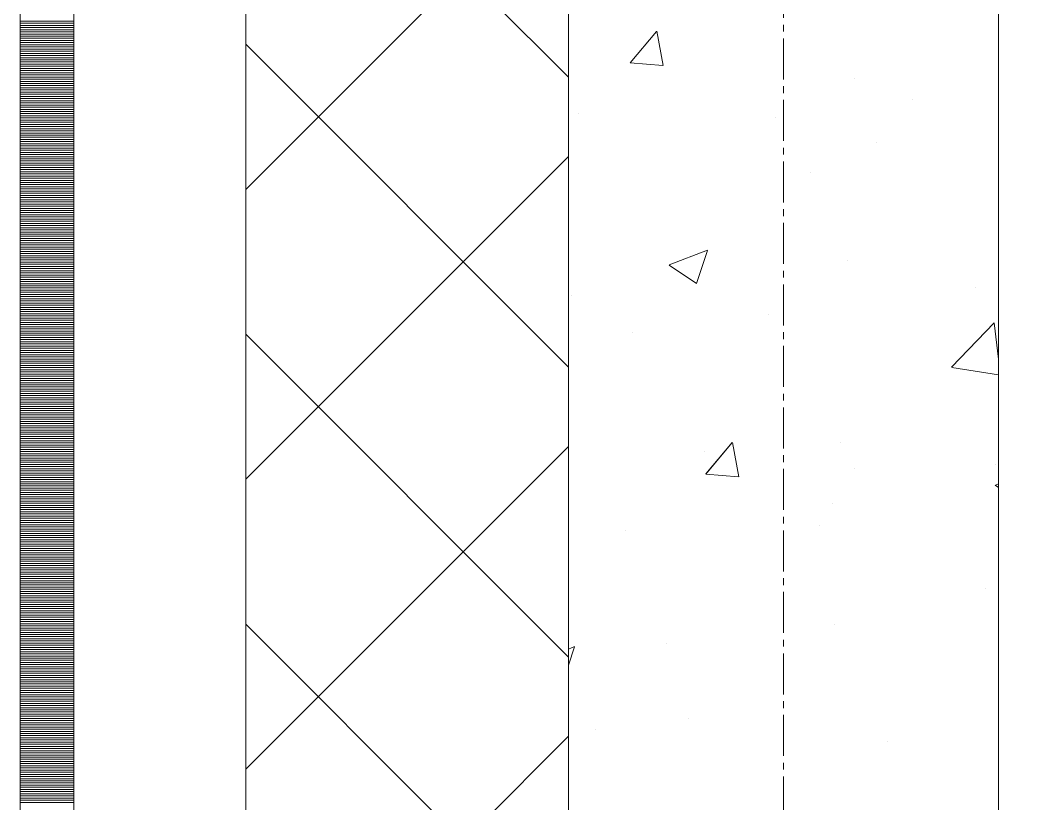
# Model space of a CAD drawing. Header units: millimetres. Extents: x 470010 to 1231400, y -134005 to 421770.
# Drawn here: x 672518.6 to 672983.6, y -52611.2 to -52247 of the extents above; entities that cross this region are included whole.
import ezdxf
from ezdxf.enums import TextEntityAlignment as Align

# ---------------------------------------------------------------- set-up
doc = ezdxf.new("R2010")
doc.units = ezdxf.units.MM
doc.linetypes.add('CENTER2', pattern=[28.575, 19.05, -3.175, 3.175, -3.175])
doc.linetypes.add('DASHED', pattern=[19.05, 12.7, -6.35])
doc.layers.get('Defpoints').update_dxf_attribs({"color": 140})
doc.layers.add('АР_Делит', color=120, linetype='Continuous', lineweight=0, plot=False)
for name, color, linetype, lineweight in [('АР_Стены ПЕНОблок', 52, 'Continuous', 20), ('АР_Тонкая', 254, 'Continuous', 5), ('АР_Утеплитель', 31, 'Continuous', 0), ('АР_Штриховка', 8, 'Continuous', 0)]:
    doc.layers.add(name, color=color, linetype=linetype, lineweight=lineweight)
doc.layers.add('РД_Оси_100', color=7, linetype='Continuous', lineweight=0, true_color=0x525252)
doc.styles.add('style1', font='ARIALN.TTF')

# ---------------------------------------------------------------- blocks, each defined once
blk = doc.blocks.new('СОШ_2200_АР_ОСИ_М100_28.05.24')
at = {"layer": 'АР_Делит', "color": 251, "linetype": 'DASHED', "true_color": 0x636466}
blk.add_lwpolyline([(114955, 135155), (114955, -355), (93595.036, -355), (93595.036, 13855), (94145, 13855), (94145, 68320), (66055, 68320), (66055, 13857.73), (83455, 13857.73), (83455, -355), (45245, -355), (45245, 13145), (44695, 13145), (44695, 26755), (45245, 26755), (45245, 68320), (20455, 68320), (20455, 26755), (27955, 26755), (27955, 13145), (-355, 13145), (-355, 100855)], dxfattribs=at)
at = {"layer": 'РД_Оси_100', "color": 251, "linetype": 'CENTER2', "true_color": 0x636466}
blk.add_line((0, -6155), (0, 139938.679), dxfattribs=at)
blk = doc.blocks.new('A$C9108343f')
at = {"layer": 'АР_Стены ПЕНОблок', "color": 18, "linetype": 'Continuous', "lineweight": 20, "true_color": 0x000000}
for p, q in [((7054.96, 97555), (7054.96, 21355)), ((7254.96, 21355), (7254.96, 97555))]:
    blk.add_line(p, q, dxfattribs=at)
at = {"layer": 'АР_Тонкая', "color": 18, "linetype": 'Continuous', "lineweight": 5, "true_color": 0x000000}
for p, q in [((6799.96, 97555), (6799.96, 21355)), ((6824.96, 97555), (6824.96, 21355)), ((6824.96, 21355), (6824.96, 97555)), ((6904.96, 21355), (6904.96, 97555))]:
    blk.add_line(p, q, dxfattribs=at)
at = {"layer": 'АР_Утеплитель', "color": 18, "linetype": 'Continuous', "lineweight": 0, "true_color": 0x000000}
for p, q in [((6904.96, 97555), (6904.96, 21355)), ((7054.96, 21355), (7054.96, 97555))]:
    blk.add_line(p, q, dxfattribs=at)
at = {"layer": 'АР_Штриховка', "color": 18, "linetype": 'Continuous', "lineweight": 0, "true_color": 0x000000}
for p, q in [((7054.96, 48092.69), (6904.96, 48242.69)), ((6904.96, 48040.55), (7054.96, 48190.55)), ((6799.96, 48118.75), (6824.96, 48118.75)), ((6799.96, 48117.75), (6824.96, 48117.75)), ((6799.96, 48116.75), (6824.96, 48116.75)), ((6799.96, 48115.75), (6824.96, 48115.75)), ((6799.96, 48114.75), (6824.96, 48114.75)), ((6799.96, 48113.75), (6824.96, 48113.75)), ((7083.65, 48099.37), (7095.89, 48113.97)), ((7099.02, 48098.07), (7096.08, 48114)), ((6799.96, 48112.75), (6824.96, 48112.75)), ((6799.96, 48111.75), (6824.96, 48111.75)), ((6799.96, 48110.75), (6824.96, 48110.75)), ((6799.96, 48109.75), (6824.96, 48109.75)), ((6799.96, 48108.75), (6824.96, 48108.75)), ((6799.96, 48107.75), (6824.96, 48107.75)), ((6799.96, 48106.75), (6824.96, 48106.75)), ((6799.96, 48105.75), (6824.96, 48105.75)), ((6799.96, 48104.75), (6824.96, 48104.75)), ((7054.96, 47957.99), (6904.96, 48107.99)), ((6799.96, 48103.75), (6824.96, 48103.75)), ((6799.96, 48102.75), (6824.96, 48102.75)), ((6799.96, 48101.75), (6824.96, 48101.75)), ((6799.96, 48100.75), (6824.96, 48100.75)), ((6799.96, 48099.75), (6824.96, 48099.75)), ((6799.96, 48098.75), (6824.96, 48098.75)), ((6799.96, 48097.75), (6824.96, 48097.75)), ((6799.96, 48096.75), (6824.96, 48096.75)), ((6799.96, 48095.75), (6824.96, 48095.75)), ((6799.96, 48094.75), (6824.96, 48094.75)), ((7083.65, 48099.37), (7098.83, 48098.04)), ((6799.96, 48093.75), (6824.96, 48093.75)), ((6799.96, 48092.75), (6824.96, 48092.75)), ((6799.96, 48091.75), (6824.96, 48091.75)), ((6799.96, 48090.75), (6824.96, 48090.75)), ((7187.82, 48092.22), (7187.82, 48092.22)), ((6799.96, 48089.75), (6824.96, 48089.75)), ((6799.96, 48088.75), (6824.96, 48088.75)), ((6799.96, 48087.75), (6824.96, 48087.75)), ((6799.96, 48086.75), (6824.96, 48086.75)), ((6799.96, 48085.75), (6824.96, 48085.75)), ((6799.96, 48084.75), (6824.96, 48084.75)), ((6799.96, 48083.75), (6824.96, 48083.75)), ((6799.96, 48082.75), (6824.96, 48082.75)), ((6799.96, 48081.75), (6824.96, 48081.75)), ((7215.01, 48082.48), (7215.01, 48082.48)), ((6799.96, 48080.75), (6824.96, 48080.75)), ((6799.96, 48079.75), (6824.96, 48079.75)), ((6799.96, 48078.75), (6824.96, 48078.75)), ((6799.96, 48077.75), (6824.96, 48077.75)), ((6799.96, 48076.75), (6824.96, 48076.75)), ((6799.96, 48075.75), (6824.96, 48075.75)), ((6799.96, 48074.75), (6824.96, 48074.75)), ((6799.96, 48073.75), (6824.96, 48073.75)), ((6799.96, 48072.75), (6824.96, 48072.75)), ((6799.96, 48071.75), (6824.96, 48071.75)), ((7059.52, 48075.95), (7059.52, 48075.95)), ((7151.42, 48074.11), (7151.42, 48074.11)), ((6799.96, 48070.75), (6824.96, 48070.75)), ((6799.96, 48069.75), (6824.96, 48069.75)), ((6799.96, 48068.75), (6824.96, 48068.75)), ((6799.96, 48067.75), (6824.96, 48067.75)), ((6799.96, 48066.75), (6824.96, 48066.75)), ((6799.96, 48065.75), (6824.96, 48065.75)), ((6799.96, 48064.75), (6824.96, 48064.75)), ((6799.96, 48063.75), (6824.96, 48063.75)), ((6799.96, 48062.75), (6824.96, 48062.75)), ((7198.39, 48062.22), (7198.39, 48062.22)), ((6799.96, 48061.75), (6824.96, 48061.75)), ((6799.96, 48060.75), (6824.96, 48060.75)), ((6799.96, 48059.75), (6824.96, 48059.75)), ((6799.96, 48058.75), (6824.96, 48058.75)), ((6799.96, 48057.75), (6824.96, 48057.75)), ((6799.96, 48056.75), (6824.96, 48056.75)), ((6799.96, 48055.75), (6824.96, 48055.75)), ((6799.96, 48054.75), (6824.96, 48054.75)), ((6799.96, 48053.75), (6824.96, 48053.75)), ((6904.96, 47905.85), (7054.96, 48055.85)), ((6799.96, 48052.75), (6824.96, 48052.75)), ((6799.96, 48051.75), (6824.96, 48051.75)), ((6799.96, 48050.75), (6824.96, 48050.75)), ((6799.96, 48049.75), (6824.96, 48049.75)), ((6799.96, 48048.75), (6824.96, 48048.75)), ((7167.55, 48048.45), (7167.55, 48048.45)), ((6799.96, 48047.75), (6824.96, 48047.75)), ((6799.96, 48046.75), (6824.96, 48046.75)), ((6799.96, 48045.75), (6824.96, 48045.75)), ((6799.96, 48044.75), (6824.96, 48044.75)), ((6799.96, 48043.75), (6824.96, 48043.75)), ((6799.96, 48042.75), (6824.96, 48042.75)), ((6799.96, 48041.75), (6824.96, 48041.75)), ((6799.96, 48040.75), (6824.96, 48040.75)), ((6799.96, 48039.75), (6824.96, 48039.75)), ((6799.96, 48038.75), (6824.96, 48038.75)), ((6799.96, 48037.75), (6824.96, 48037.75)), ((6799.96, 48036.75), (6824.96, 48036.75)), ((6799.96, 48035.75), (6824.96, 48035.75)), ((6799.96, 48034.75), (6824.96, 48034.75)), ((6799.96, 48033.75), (6824.96, 48033.75)), ((6799.96, 48032.75), (6824.96, 48032.75)), ((6799.96, 48031.75), (6824.96, 48031.75)), ((6799.96, 48030.75), (6824.96, 48030.75)), ((6799.96, 48029.75), (6824.96, 48029.75)), ((6799.96, 48028.75), (6824.96, 48028.75)), ((6799.96, 48027.75), (6824.96, 48027.75)), ((6799.96, 48026.75), (6824.96, 48026.75)), ((6799.96, 48025.75), (6824.96, 48025.75)), ((6799.96, 48024.75), (6824.96, 48024.75)), ((6799.96, 48023.75), (6824.96, 48023.75)), ((6799.96, 48022.75), (6824.96, 48022.75)), ((6799.96, 48021.75), (6824.96, 48021.75)), ((6799.96, 48020.75), (6824.96, 48020.75)), ((6799.96, 48019.75), (6824.96, 48019.75)), ((6799.96, 48018.75), (6824.96, 48018.75)), ((6799.96, 48017.75), (6824.96, 48017.75)), ((6799.96, 48016.75), (6824.96, 48016.75)), ((6799.96, 48015.75), (6824.96, 48015.75)), ((6799.96, 48014.75), (6824.96, 48014.75)), ((6799.96, 48013.75), (6824.96, 48013.75)), ((6799.96, 48012.75), (6824.96, 48012.75)), ((6799.96, 48011.75), (6824.96, 48011.75)), ((7101.88, 48005.46), (7119.67, 48012.28)), ((7114.47, 47996.8), (7119.62, 48012.14)), ((6799.96, 48010.75), (6824.96, 48010.75)), ((6799.96, 48009.75), (6824.96, 48009.75)), ((6799.96, 48008.75), (6824.96, 48008.75)), ((6799.96, 48007.75), (6824.96, 48007.75)), ((6799.96, 48006.75), (6824.96, 48006.75)), ((7184.73, 48007.66), (7184.73, 48007.66)), ((6799.96, 48005.75), (6824.96, 48005.75)), ((6799.96, 48004.75), (6824.96, 48004.75)), ((6799.96, 48003.75), (6824.96, 48003.75)), ((6799.96, 48002.75), (6824.96, 48002.75)), ((6799.96, 48001.75), (6824.96, 48001.75)), ((7101.82, 48005.32), (7114.46, 47996.8)), ((6799.96, 48000.75), (6824.96, 48000.75)), ((6799.96, 47999.75), (6824.96, 47999.75)), ((6799.96, 47998.75), (6824.96, 47998.75)), ((6799.96, 47997.75), (6824.96, 47997.75)), ((6799.96, 47996.75), (6824.96, 47996.75)), ((6799.96, 47995.75), (6824.96, 47995.75)), ((6799.96, 47994.75), (6824.96, 47994.75)), ((6799.96, 47993.75), (6824.96, 47993.75)), ((6799.96, 47992.75), (6824.96, 47992.75)), ((7244.39, 47994.96), (7244.39, 47994.96)), ((6799.96, 47991.75), (6824.96, 47991.75)), ((6799.96, 47990.75), (6824.96, 47990.75)), ((6799.96, 47989.75), (6824.96, 47989.75)), ((6799.96, 47988.75), (6824.96, 47988.75)), ((7056.44, 47991.4), (7056.44, 47991.4)), ((6799.96, 47987.75), (6824.96, 47987.75)), ((6799.96, 47986.75), (6824.96, 47986.75)), ((6799.96, 47985.75), (6824.96, 47985.75)), ((6799.96, 47984.75), (6824.96, 47984.75)), ((6799.96, 47983.75), (6824.96, 47983.75)), ((6799.96, 47982.75), (6824.96, 47982.75)), ((6799.96, 47981.75), (6824.96, 47981.75)), ((6799.96, 47980.75), (6824.96, 47980.75)), ((6799.96, 47979.75), (6824.96, 47979.75)), ((6799.96, 47978.75), (6824.96, 47978.75)), ((7148.19, 47982.3), (7148.19, 47982.3)), ((7233.16, 47957.92), (7252.94, 47978.53)), ((7254.96, 47961.71), (7253, 47978.54)), ((6799.96, 47977.75), (6824.96, 47977.75)), ((6799.96, 47976.75), (6824.96, 47976.75)), ((6799.96, 47975.75), (6824.96, 47975.75)), ((6799.96, 47974.75), (6824.96, 47974.75)), ((7084.6, 47973.93), (7084.6, 47973.93)), ((6799.96, 47973.75), (6824.96, 47973.75)), ((6799.96, 47972.75), (6824.96, 47972.75)), ((6799.96, 47971.75), (6824.96, 47971.75)), ((6799.96, 47970.75), (6824.96, 47970.75)), ((6799.96, 47969.75), (6824.96, 47969.75)), ((7054.96, 47823.28), (6904.96, 47973.28)), ((6799.96, 47968.75), (6824.96, 47968.75)), ((6799.96, 47967.75), (6824.96, 47967.75)), ((6799.96, 47966.75), (6824.96, 47966.75)), ((6799.96, 47965.75), (6824.96, 47965.75)), ((6799.96, 47964.75), (6824.96, 47964.75)), ((6799.96, 47963.75), (6824.96, 47963.75)), ((6799.96, 47962.75), (6824.96, 47962.75)), ((6799.96, 47961.75), (6824.96, 47961.75)), ((6799.96, 47960.75), (6824.96, 47960.75)), ((6799.96, 47959.75), (6824.96, 47959.75)), ((6799.96, 47958.75), (6824.96, 47958.75)), ((6799.96, 47957.75), (6824.96, 47957.75)), ((6799.96, 47956.75), (6824.96, 47956.75)), ((6799.96, 47955.75), (6824.96, 47955.75)), ((7233.2, 47957.83), (7254.96, 47954.45)), ((6799.96, 47954.75), (6824.96, 47954.75)), ((6799.96, 47953.75), (6824.96, 47953.75)), ((6799.96, 47952.75), (6824.96, 47952.75)), ((6799.96, 47951.75), (6824.96, 47951.75)), ((6799.96, 47950.75), (6824.96, 47950.75)), ((6799.96, 47949.75), (6824.96, 47949.75)), ((6799.96, 47948.75), (6824.96, 47948.75)), ((6799.96, 47947.75), (6824.96, 47947.75)), ((6799.96, 47946.75), (6824.96, 47946.75)), ((6799.96, 47945.75), (6824.96, 47945.75)), ((6799.96, 47944.75), (6824.96, 47944.75)), ((6799.96, 47943.75), (6824.96, 47943.75)), ((6799.96, 47942.75), (6824.96, 47942.75)), ((6799.96, 47941.75), (6824.96, 47941.75)), ((6799.96, 47940.75), (6824.96, 47940.75)), ((6799.96, 47939.75), (6824.96, 47939.75)), ((6799.96, 47938.75), (6824.96, 47938.75)), ((6799.96, 47937.75), (6824.96, 47937.75)), ((6799.96, 47936.75), (6824.96, 47936.75)), ((6799.96, 47935.75), (6824.96, 47935.75)), ((6799.96, 47934.75), (6824.96, 47934.75)), ((6799.96, 47933.75), (6824.96, 47933.75)), ((6799.96, 47932.75), (6824.96, 47932.75)), ((6799.96, 47931.75), (6824.96, 47931.75)), ((6799.96, 47930.75), (6824.96, 47930.75)), ((6799.96, 47929.75), (6824.96, 47929.75)), ((6799.96, 47928.75), (6824.96, 47928.75)), ((6799.96, 47927.75), (6824.96, 47927.75)), ((6799.96, 47926.75), (6824.96, 47926.75)), ((6799.96, 47925.75), (6824.96, 47925.75)), ((6799.96, 47924.75), (6824.96, 47924.75)), ((6799.96, 47923.75), (6824.96, 47923.75)), ((6799.96, 47922.75), (6824.96, 47922.75)), ((7118.89, 47908.32), (7131.14, 47922.91)), ((7134.26, 47907.02), (7131.33, 47922.94)), ((7181.64, 47923.11), (7181.64, 47923.11)), ((6799.96, 47921.75), (6824.96, 47921.75)), ((6799.96, 47920.75), (6824.96, 47920.75)), ((6799.96, 47919.75), (6824.96, 47919.75)), ((6799.96, 47918.75), (6824.96, 47918.75)), ((6904.96, 47771.15), (7054.96, 47921.15)), ((7118.09, 47918.66), (7118.09, 47918.66)), ((6799.96, 47917.75), (6824.96, 47917.75)), ((6799.96, 47916.75), (6824.96, 47916.75)), ((6799.96, 47915.75), (6824.96, 47915.75)), ((6799.96, 47914.75), (6824.96, 47914.75)), ((6799.96, 47913.75), (6824.96, 47913.75)), ((6799.96, 47912.75), (6824.96, 47912.75)), ((6799.96, 47911.75), (6824.96, 47911.75)), ((6799.96, 47910.75), (6824.96, 47910.75)), ((6799.96, 47909.75), (6824.96, 47909.75)), ((6799.96, 47908.75), (6824.96, 47908.75)), ((7187.9, 47910.66), (7187.9, 47910.66)), ((7253.68, 47912.93), (7253.68, 47912.93)), ((6799.96, 47907.75), (6824.96, 47907.75)), ((6799.96, 47906.75), (6824.96, 47906.75)), ((6799.96, 47905.75), (6824.96, 47905.75)), ((6799.96, 47904.75), (6824.96, 47904.75)), ((7118.89, 47908.31), (7134.07, 47906.98)), ((6799.96, 47903.75), (6824.96, 47903.75)), ((6799.96, 47902.75), (6824.96, 47902.75)), ((6799.96, 47901.75), (6824.96, 47901.75)), ((6799.96, 47900.75), (6824.96, 47900.75)), ((6799.96, 47899.75), (6824.96, 47899.75)), ((7253.44, 47903.06), (7254.96, 47902.03)), ((7253.5, 47903.19), (7254.96, 47903.75)), ((6799.96, 47898.75), (6824.96, 47898.75)), ((6799.96, 47897.75), (6824.96, 47897.75)), ((6799.96, 47896.75), (6824.96, 47896.75)), ((6799.96, 47895.75), (6824.96, 47895.75)), ((7177.57, 47894.78), (7177.57, 47894.78)), ((6799.96, 47894.75), (6824.96, 47894.75)), ((6799.96, 47893.75), (6824.96, 47893.75)), ((6799.96, 47892.75), (6824.96, 47892.75)), ((6799.96, 47891.75), (6824.96, 47891.75)), ((6799.96, 47890.75), (6824.96, 47890.75)), ((6799.96, 47889.75), (6824.96, 47889.75)), ((6799.96, 47888.75), (6824.96, 47888.75)), ((6799.96, 47887.75), (6824.96, 47887.75)), ((6799.96, 47886.75), (6824.96, 47886.75)), ((6799.96, 47885.75), (6824.96, 47885.75)), ((6799.96, 47884.75), (6824.96, 47884.75)), ((6799.96, 47883.75), (6824.96, 47883.75)), ((6799.96, 47882.75), (6824.96, 47882.75)), ((6799.96, 47881.75), (6824.96, 47881.75)), ((7081.37, 47882.12), (7081.37, 47882.12)), ((7171.64, 47884.54), (7171.64, 47884.54)), ((6799.96, 47880.75), (6824.96, 47880.75)), ((6799.96, 47879.75), (6824.96, 47879.75)), ((6799.96, 47878.75), (6824.96, 47878.75)), ((6799.96, 47877.75), (6824.96, 47877.75)), ((6799.96, 47876.75), (6824.96, 47876.75)), ((6799.96, 47875.75), (6824.96, 47875.75)), ((6799.96, 47874.75), (6824.96, 47874.75)), ((6799.96, 47873.75), (6824.96, 47873.75)), ((6799.96, 47872.75), (6824.96, 47872.75)), ((6799.96, 47871.75), (6824.96, 47871.75)), ((6799.96, 47870.75), (6824.96, 47870.75)), ((6799.96, 47869.75), (6824.96, 47869.75)), ((6799.96, 47868.75), (6824.96, 47868.75)), ((6799.96, 47867.75), (6824.96, 47867.75)), ((6799.96, 47866.75), (6824.96, 47866.75)), ((6799.96, 47865.75), (6824.96, 47865.75)), ((6799.96, 47864.75), (6824.96, 47864.75)), ((6799.96, 47863.75), (6824.96, 47863.75)), ((6799.96, 47862.75), (6824.96, 47862.75)), ((6799.96, 47861.75), (6824.96, 47861.75)), ((6799.96, 47860.75), (6824.96, 47860.75)), ((6799.96, 47859.75), (6824.96, 47859.75)), ((6799.96, 47858.75), (6824.96, 47858.75)), ((6799.96, 47857.75), (6824.96, 47857.75)), ((6799.96, 47856.75), (6824.96, 47856.75)), ((6799.96, 47855.75), (6824.96, 47855.75)), ((6799.96, 47854.75), (6824.96, 47854.75)), ((6799.96, 47853.75), (6824.96, 47853.75)), ((7248.76, 47854.89), (7248.76, 47854.89)), ((6799.96, 47852.75), (6824.96, 47852.75)), ((6799.96, 47851.75), (6824.96, 47851.75)), ((6799.96, 47850.75), (6824.96, 47850.75)), ((6799.96, 47849.75), (6824.96, 47849.75)), ((6799.96, 47848.75), (6824.96, 47848.75)), ((6799.96, 47847.75), (6824.96, 47847.75)), ((6799.96, 47846.75), (6824.96, 47846.75)), ((6799.96, 47845.75), (6824.96, 47845.75)), ((6799.96, 47844.75), (6824.96, 47844.75)), ((6799.96, 47843.75), (6824.96, 47843.75)), ((6799.96, 47842.75), (6824.96, 47842.75)), ((6799.96, 47841.75), (6824.96, 47841.75)), ((6799.96, 47840.75), (6824.96, 47840.75)), ((6799.96, 47839.75), (6824.96, 47839.75)), ((6799.96, 47838.75), (6824.96, 47838.75)), ((6799.96, 47837.75), (6824.96, 47837.75)), ((6799.96, 47836.75), (6824.96, 47836.75)), ((6799.96, 47835.75), (6824.96, 47835.75)), ((6799.96, 47834.75), (6824.96, 47834.75)), ((7054.96, 47688.58), (6904.96, 47838.58)), ((7178.56, 47838.55), (7178.56, 47838.55)), ((6799.96, 47833.75), (6824.96, 47833.75)), ((6799.96, 47832.75), (6824.96, 47832.75)), ((6799.96, 47831.75), (6824.96, 47831.75)), ((6799.96, 47830.75), (6824.96, 47830.75)), ((6799.96, 47829.75), (6824.96, 47829.75)), ((6799.96, 47828.75), (6824.96, 47828.75)), ((6799.96, 47827.75), (6824.96, 47827.75)), ((6799.96, 47826.75), (6824.96, 47826.75)), ((6799.96, 47825.75), (6824.96, 47825.75)), ((7054.96, 47826.98), (7057.87, 47828.1)), ((7054.96, 47819.43), (7057.82, 47827.96)), ((7100.63, 47829.47), (7100.63, 47829.47)), ((6799.96, 47824.75), (6824.96, 47824.75)), ((6799.96, 47823.75), (6824.96, 47823.75)), ((6799.96, 47822.75), (6824.96, 47822.75)), ((6799.96, 47821.75), (6824.96, 47821.75)), ((6799.96, 47820.75), (6824.96, 47820.75)), ((6799.96, 47819.75), (6824.96, 47819.75)), ((6799.96, 47818.75), (6824.96, 47818.75)), ((6799.96, 47817.75), (6824.96, 47817.75)), ((6799.96, 47816.75), (6824.96, 47816.75)), ((6799.96, 47815.75), (6824.96, 47815.75)), ((6799.96, 47814.75), (6824.96, 47814.75)), ((6799.96, 47813.75), (6824.96, 47813.75)), ((6799.96, 47812.75), (6824.96, 47812.75)), ((6799.96, 47811.75), (6824.96, 47811.75)), ((6799.96, 47810.75), (6824.96, 47810.75)), ((6799.96, 47809.75), (6824.96, 47809.75)), ((6799.96, 47808.75), (6824.96, 47808.75)), ((6799.96, 47807.75), (6824.96, 47807.75)), ((6799.96, 47806.75), (6824.96, 47806.75)), ((6799.96, 47805.75), (6824.96, 47805.75)), ((6799.96, 47804.75), (6824.96, 47804.75)), ((6799.96, 47803.75), (6824.96, 47803.75)), ((6799.96, 47802.75), (6824.96, 47802.75)), ((6799.96, 47801.75), (6824.96, 47801.75)), ((6799.96, 47800.75), (6824.96, 47800.75)), ((6799.96, 47799.75), (6824.96, 47799.75)), ((6799.96, 47798.75), (6824.96, 47798.75)), ((6799.96, 47797.75), (6824.96, 47797.75)), ((6799.96, 47796.75), (6824.96, 47796.75)), ((6799.96, 47795.75), (6824.96, 47795.75)), ((6799.96, 47794.75), (6824.96, 47794.75)), ((6799.96, 47793.75), (6824.96, 47793.75)), ((6799.96, 47792.75), (6824.96, 47792.75)), ((7110.75, 47794.6), (7110.75, 47794.6)), ((6799.96, 47791.75), (6824.96, 47791.75)), ((6799.96, 47790.75), (6824.96, 47790.75)), ((6799.96, 47789.75), (6824.96, 47789.75)), ((6799.96, 47788.75), (6824.96, 47788.75)), ((7067.55, 47789.55), (7067.55, 47789.55)), ((6799.96, 47787.75), (6824.96, 47787.75)), ((6799.96, 47786.75), (6824.96, 47786.75)), ((6799.96, 47785.75), (6824.96, 47785.75)), ((6799.96, 47784.75), (6824.96, 47784.75)), ((6799.96, 47783.75), (6824.96, 47783.75)), ((6904.96, 47636.44), (7054.96, 47786.44)), ((7203.14, 47783.82), (7203.14, 47783.82)), ((6799.96, 47782.75), (6824.96, 47782.75)), ((6799.96, 47781.75), (6824.96, 47781.75)), ((6799.96, 47780.75), (6824.96, 47780.75)), ((6799.96, 47779.75), (6824.96, 47779.75)), ((6799.96, 47778.75), (6824.96, 47778.75)), ((6799.96, 47777.75), (6824.96, 47777.75)), ((6799.96, 47776.75), (6824.96, 47776.75)), ((6799.96, 47775.75), (6824.96, 47775.75)), ((6799.96, 47774.75), (6824.96, 47774.75)), ((6799.96, 47773.75), (6824.96, 47773.75)), ((6799.96, 47772.75), (6824.96, 47772.75)), ((6799.96, 47771.75), (6824.96, 47771.75)), ((6799.96, 47770.75), (6824.96, 47770.75)), ((6799.96, 47769.75), (6824.96, 47769.75)), ((6799.96, 47768.75), (6824.96, 47768.75)), ((6799.96, 47767.75), (6824.96, 47767.75)), ((6799.96, 47766.75), (6824.96, 47766.75)), ((6799.96, 47765.75), (6824.96, 47765.75)), ((6799.96, 47764.75), (6824.96, 47764.75)), ((6799.96, 47763.75), (6824.96, 47763.75)), ((6799.96, 47762.75), (6824.96, 47762.75)), ((6799.96, 47761.75), (6824.96, 47761.75)), ((6799.96, 47760.75), (6824.96, 47760.75)), ((6799.96, 47759.75), (6824.96, 47759.75)), ((6799.96, 47758.75), (6824.96, 47758.75)), ((6799.96, 47757.75), (6824.96, 47757.75)), ((6799.96, 47756.75), (6824.96, 47756.75)), ((6799.96, 47755.75), (6824.96, 47755.75))]:
    blk.add_line(p, q, dxfattribs=at)
at = {"layer": 'РД_Оси_100'}
blk.add_blockref('СОШ_2200_АР_ОСИ_М100_28.05.24', (7154.96, 6755), dxfattribs=at)
at = {"layer": 'Defpoints', "color": 18, "true_color": 0x000000, "style": 'style1'}
for p in [(143949.34, 316089.12), (143974.98, 281639.5), (143890.4, 273244.71), (143839.99, 264276.81), (143967.75, 254892.38), (12251.96, 104178.14), (12382.58, 96023.14)]:
    blk.add_attdef('АР-ПОМЕЩЕНИЕ:НАИМЕНОВАНИЕ', text='', height=100, dxfattribs=at).set_placement(p, align=Align.MIDDLE)
at = {"layer": 'Defpoints', "color": 18, "true_color": 0x000000, "style": 'style1', "flags": 8}
for p in [(143951.3, 279099.09), (143848.34, 269251.11), (143875.33, 260094.25), (144049.74, 250824.7), (163419.28, 238153.36), (155897.46, 237965.97), (183037.2, 237965.97), (143342.94, 237876.19)]:
    blk.add_attdef('АР-ПОМЕЩЕНИЕ:НАИМЕНОВАНИЕ', text='', height=100, dxfattribs=at).set_placement(p, align=Align.MIDDLE)

msp = doc.modelspace()

# ---------------------------------------------------------------- linework, layer by layer
at = {"layer": 'АР_Стены ПЕНОблок', "color": 18, "linetype": 'Continuous', "lineweight": 20, "true_color": 0x000000}
for p, q in [((672773.57, -2811.242), (672773.57, -79011.242)), ((672973.57, -79011.242), (672973.57, -2811.242))]:
    msp.add_line(p, q, dxfattribs=at)
at = {"layer": 'АР_Тонкая', "color": 18, "linetype": 'Continuous', "lineweight": 5, "true_color": 0x000000}
for p, q in [((672518.57, -2811.242), (672518.57, -79011.242)), ((672543.57, -2811.242), (672543.57, -79011.242)), ((672543.57, -79011.242), (672543.57, -2811.242)), ((672623.57, -79011.242), (672623.57, -2811.242))]:
    msp.add_line(p, q, dxfattribs=at)
at = {"layer": 'АР_Утеплитель', "color": 18, "linetype": 'Continuous', "lineweight": 0, "true_color": 0x000000}
for p, q in [((672623.57, -2811.242), (672623.57, -79011.242)), ((672773.57, -79011.242), (672773.57, -2811.242))]:
    msp.add_line(p, q, dxfattribs=at)
at = {"layer": 'АР_Штриховка', "color": 18, "linetype": 'Continuous', "lineweight": 0, "true_color": 0x000000}
for p, q in [((672773.57, -52273.552), (672623.57, -52123.552)), ((672623.57, -52325.689), (672773.57, -52175.689)), ((672518.57, -52247.492), (672543.57, -52247.492)), ((672518.57, -52248.492), (672543.57, -52248.492)), ((672518.57, -52249.492), (672543.57, -52249.492)), ((672518.57, -52250.492), (672543.57, -52250.492)), ((672518.57, -52251.492), (672543.57, -52251.492)), ((672518.57, -52252.492), (672543.57, -52252.492)), ((672518.57, -52253.492), (672543.57, -52253.492)), ((672518.57, -52254.492), (672543.57, -52254.492)), ((672518.57, -52255.492), (672543.57, -52255.492)), ((672802.26, -52266.87), (672814.505, -52252.277)), ((672817.632, -52268.167), (672814.695, -52252.246)), ((672518.57, -52256.492), (672543.57, -52256.492)), ((672518.57, -52257.492), (672543.57, -52257.492)), ((672518.57, -52258.492), (672543.57, -52258.492)), ((672518.57, -52259.492), (672543.57, -52259.492)), ((672518.57, -52260.492), (672543.57, -52260.492)), ((672773.57, -52408.256), (672623.57, -52258.256)), ((672518.57, -52261.492), (672543.57, -52261.492)), ((672518.57, -52262.492), (672543.57, -52262.492)), ((672518.57, -52263.492), (672543.57, -52263.492)), ((672518.57, -52264.492), (672543.57, -52264.492)), ((672518.57, -52265.492), (672543.57, -52265.492)), ((672518.57, -52266.492), (672543.57, -52266.492)), ((672518.57, -52267.492), (672543.57, -52267.492)), ((672518.57, -52268.492), (672543.57, -52268.492)), ((672518.57, -52269.492), (672543.57, -52269.492)), ((672802.26, -52266.874), (672817.442, -52268.202)), ((672518.57, -52270.492), (672543.57, -52270.492)), ((672518.57, -52271.492), (672543.57, -52271.492)), ((672518.57, -52272.492), (672543.57, -52272.492)), ((672518.57, -52273.492), (672543.57, -52273.492)), ((672518.57, -52274.492), (672543.57, -52274.492)), ((672518.57, -52275.492), (672543.57, -52275.492)), ((672518.57, -52276.492), (672543.57, -52276.492)), ((672518.57, -52277.492), (672543.57, -52277.492)), ((672518.57, -52278.492), (672543.57, -52278.492)), ((672518.57, -52279.492), (672543.57, -52279.492)), ((672518.57, -52280.492), (672543.57, -52280.492)), ((672518.57, -52281.492), (672543.57, -52281.492)), ((672518.57, -52282.492), (672543.57, -52282.492)), ((672518.57, -52283.492), (672543.57, -52283.492)), ((672518.57, -52284.492), (672543.57, -52284.492)), ((672518.57, -52285.492), (672543.57, -52285.492)), ((672518.57, -52286.492), (672543.57, -52286.492)), ((672518.57, -52287.492), (672543.57, -52287.492)), ((672518.57, -52288.492), (672543.57, -52288.492)), ((672518.57, -52289.492), (672543.57, -52289.492)), ((672518.57, -52290.492), (672543.57, -52290.492)), ((672518.57, -52291.492), (672543.57, -52291.492)), ((672518.57, -52292.492), (672543.57, -52292.492)), ((672518.57, -52293.492), (672543.57, -52293.492)), ((672518.57, -52294.492), (672543.57, -52294.492)), ((672518.57, -52295.492), (672543.57, -52295.492)), ((672518.57, -52296.492), (672543.57, -52296.492)), ((672518.57, -52297.492), (672543.57, -52297.492)), ((672518.57, -52298.492), (672543.57, -52298.492)), ((672518.57, -52299.492), (672543.57, -52299.492)), ((672518.57, -52300.492), (672543.57, -52300.492)), ((672518.57, -52301.492), (672543.57, -52301.492)), ((672518.57, -52302.492), (672543.57, -52302.492)), ((672518.57, -52303.492), (672543.57, -52303.492)), ((672518.57, -52304.492), (672543.57, -52304.492)), ((672518.57, -52305.492), (672543.57, -52305.492)), ((672518.57, -52306.492), (672543.57, -52306.492)), ((672518.57, -52307.492), (672543.57, -52307.492)), ((672518.57, -52308.492), (672543.57, -52308.492)), ((672518.57, -52309.492), (672543.57, -52309.492)), ((672518.57, -52310.492), (672543.57, -52310.492)), ((672518.57, -52311.492), (672543.57, -52311.492)), ((672623.57, -52460.392), (672773.57, -52310.392)), ((672518.57, -52312.492), (672543.57, -52312.492)), ((672518.57, -52313.492), (672543.57, -52313.492)), ((672518.57, -52314.492), (672543.57, -52314.492)), ((672518.57, -52315.492), (672543.57, -52315.492)), ((672518.57, -52316.492), (672543.57, -52316.492)), ((672518.57, -52317.492), (672543.57, -52317.492)), ((672518.57, -52318.492), (672543.57, -52318.492)), ((672518.57, -52319.492), (672543.57, -52319.492)), ((672518.57, -52320.492), (672543.57, -52320.492)), ((672518.57, -52321.492), (672543.57, -52321.492)), ((672518.57, -52322.492), (672543.57, -52322.492)), ((672518.57, -52323.492), (672543.57, -52323.492)), ((672518.57, -52324.492), (672543.57, -52324.492)), ((672518.57, -52325.492), (672543.57, -52325.492)), ((672518.57, -52326.492), (672543.57, -52326.492)), ((672518.57, -52327.492), (672543.57, -52327.492)), ((672518.57, -52328.492), (672543.57, -52328.492)), ((672518.57, -52329.492), (672543.57, -52329.492)), ((672518.57, -52330.492), (672543.57, -52330.492)), ((672518.57, -52331.492), (672543.57, -52331.492)), ((672518.57, -52332.492), (672543.57, -52332.492)), ((672518.57, -52333.492), (672543.57, -52333.492)), ((672518.57, -52334.492), (672543.57, -52334.492)), ((672518.57, -52335.492), (672543.57, -52335.492)), ((672518.57, -52336.492), (672543.57, -52336.492)), ((672518.57, -52337.492), (672543.57, -52337.492)), ((672518.57, -52338.492), (672543.57, -52338.492)), ((672518.57, -52339.492), (672543.57, -52339.492)), ((672518.57, -52340.492), (672543.57, -52340.492)), ((672518.57, -52341.492), (672543.57, -52341.492)), ((672518.57, -52342.492), (672543.57, -52342.492)), ((672518.57, -52343.492), (672543.57, -52343.492)), ((672518.57, -52344.492), (672543.57, -52344.492)), ((672518.57, -52345.492), (672543.57, -52345.492)), ((672518.57, -52346.492), (672543.57, -52346.492)), ((672518.57, -52347.492), (672543.57, -52347.492)), ((672518.57, -52348.492), (672543.57, -52348.492)), ((672518.57, -52349.492), (672543.57, -52349.492)), ((672518.57, -52350.492), (672543.57, -52350.492)), ((672518.57, -52351.492), (672543.57, -52351.492)), ((672518.57, -52352.492), (672543.57, -52352.492)), ((672518.57, -52353.492), (672543.57, -52353.492)), ((672820.496, -52360.784), (672838.281, -52353.957)), ((672833.081, -52369.446), (672838.232, -52354.097)), ((672518.57, -52354.492), (672543.57, -52354.492)), ((672518.57, -52355.492), (672543.57, -52355.492)), ((672518.57, -52356.492), (672543.57, -52356.492)), ((672518.57, -52357.492), (672543.57, -52357.492)), ((672518.57, -52358.492), (672543.57, -52358.492)), ((672518.57, -52359.492), (672543.57, -52359.492)), ((672518.57, -52360.492), (672543.57, -52360.492)), ((672518.57, -52361.492), (672543.57, -52361.492)), ((672518.57, -52362.492), (672543.57, -52362.492)), ((672820.434, -52360.92), (672833.069, -52369.442)), ((672518.57, -52363.492), (672543.57, -52363.492)), ((672518.57, -52364.492), (672543.57, -52364.492)), ((672518.57, -52365.492), (672543.57, -52365.492)), ((672518.57, -52366.492), (672543.57, -52366.492)), ((672518.57, -52367.492), (672543.57, -52367.492)), ((672518.57, -52368.492), (672543.57, -52368.492)), ((672518.57, -52369.492), (672543.57, -52369.492)), ((672518.57, -52370.492), (672543.57, -52370.492)), ((672518.57, -52371.492), (672543.57, -52371.492)), ((672518.57, -52372.492), (672543.57, -52372.492)), ((672518.57, -52373.492), (672543.57, -52373.492)), ((672518.57, -52374.492), (672543.57, -52374.492)), ((672518.57, -52375.492), (672543.57, -52375.492)), ((672518.57, -52376.492), (672543.57, -52376.492)), ((672518.57, -52377.492), (672543.57, -52377.492)), ((672518.57, -52378.492), (672543.57, -52378.492)), ((672518.57, -52379.492), (672543.57, -52379.492)), ((672518.57, -52380.492), (672543.57, -52380.492)), ((672518.57, -52381.492), (672543.57, -52381.492)), ((672518.57, -52382.492), (672543.57, -52382.492)), ((672518.57, -52383.492), (672543.57, -52383.492)), ((672518.57, -52384.492), (672543.57, -52384.492)), ((672518.57, -52385.492), (672543.57, -52385.492)), ((672518.57, -52386.492), (672543.57, -52386.492)), ((672518.57, -52387.492), (672543.57, -52387.492)), ((672518.57, -52388.492), (672543.57, -52388.492)), ((672518.57, -52389.492), (672543.57, -52389.492)), ((672518.57, -52390.492), (672543.57, -52390.492)), ((672951.773, -52408.326), (672971.557, -52387.708)), ((672973.57, -52404.53), (672971.612, -52387.701)), ((672518.57, -52391.492), (672543.57, -52391.492)), ((672518.57, -52392.492), (672543.57, -52392.492)), ((672518.57, -52393.492), (672543.57, -52393.492)), ((672518.57, -52394.492), (672543.57, -52394.492)), ((672518.57, -52395.492), (672543.57, -52395.492)), ((672773.57, -52542.959), (672623.57, -52392.959)), ((672518.57, -52396.492), (672543.57, -52396.492)), ((672518.57, -52397.492), (672543.57, -52397.492)), ((672518.57, -52398.492), (672543.57, -52398.492)), ((672518.57, -52399.492), (672543.57, -52399.492)), ((672518.57, -52400.492), (672543.57, -52400.492)), ((672518.57, -52401.492), (672543.57, -52401.492)), ((672518.57, -52402.492), (672543.57, -52402.492)), ((672518.57, -52403.492), (672543.57, -52403.492)), ((672518.57, -52404.492), (672543.57, -52404.492)), ((672518.57, -52405.492), (672543.57, -52405.492)), ((672518.57, -52406.492), (672543.57, -52406.492)), ((672518.57, -52407.492), (672543.57, -52407.492)), ((672518.57, -52408.492), (672543.57, -52408.492)), ((672518.57, -52409.492), (672543.57, -52409.492)), ((672951.814, -52408.413), (672973.57, -52411.787)), ((672518.57, -52410.492), (672543.57, -52410.492)), ((672518.57, -52411.492), (672543.57, -52411.492)), ((672518.57, -52412.492), (672543.57, -52412.492)), ((672518.57, -52413.492), (672543.57, -52413.492)), ((672518.57, -52414.492), (672543.57, -52414.492)), ((672518.57, -52415.492), (672543.57, -52415.492)), ((672518.57, -52416.492), (672543.57, -52416.492)), ((672518.57, -52417.492), (672543.57, -52417.492)), ((672518.57, -52418.492), (672543.57, -52418.492)), ((672518.57, -52419.492), (672543.57, -52419.492)), ((672518.57, -52420.492), (672543.57, -52420.492)), ((672518.57, -52421.492), (672543.57, -52421.492)), ((672518.57, -52422.492), (672543.57, -52422.492)), ((672518.57, -52423.492), (672543.57, -52423.492)), ((672518.57, -52424.492), (672543.57, -52424.492)), ((672518.57, -52425.492), (672543.57, -52425.492)), ((672518.57, -52426.492), (672543.57, -52426.492)), ((672518.57, -52427.492), (672543.57, -52427.492)), ((672518.57, -52428.492), (672543.57, -52428.492)), ((672518.57, -52429.492), (672543.57, -52429.492)), ((672518.57, -52430.492), (672543.57, -52430.492)), ((672518.57, -52431.492), (672543.57, -52431.492)), ((672518.57, -52432.492), (672543.57, -52432.492)), ((672518.57, -52433.492), (672543.57, -52433.492)), ((672518.57, -52434.492), (672543.57, -52434.492)), ((672518.57, -52435.492), (672543.57, -52435.492)), ((672518.57, -52436.492), (672543.57, -52436.492)), ((672518.57, -52437.492), (672543.57, -52437.492)), ((672518.57, -52438.492), (672543.57, -52438.492)), ((672518.57, -52439.492), (672543.57, -52439.492)), ((672518.57, -52440.492), (672543.57, -52440.492)), ((672518.57, -52441.492), (672543.57, -52441.492)), ((672518.57, -52442.492), (672543.57, -52442.492)), ((672518.57, -52443.492), (672543.57, -52443.492)), ((672518.57, -52444.492), (672543.57, -52444.492)), ((672518.57, -52445.492), (672543.57, -52445.492)), ((672518.57, -52446.492), (672543.57, -52446.492)), ((672623.57, -52595.096), (672773.57, -52445.096)), ((672837.504, -52457.927), (672849.749, -52443.333)), ((672852.875, -52459.224), (672849.938, -52443.303)), ((672518.57, -52447.492), (672543.57, -52447.492)), ((672518.57, -52448.492), (672543.57, -52448.492)), ((672518.57, -52449.492), (672543.57, -52449.492)), ((672518.57, -52450.492), (672543.57, -52450.492)), ((672518.57, -52451.492), (672543.57, -52451.492)), ((672518.57, -52452.492), (672543.57, -52452.492)), ((672518.57, -52453.492), (672543.57, -52453.492)), ((672518.57, -52454.492), (672543.57, -52454.492)), ((672518.57, -52455.492), (672543.57, -52455.492)), ((672518.57, -52456.492), (672543.57, -52456.492)), ((672518.57, -52457.492), (672543.57, -52457.492)), ((672518.57, -52458.492), (672543.57, -52458.492)), ((672518.57, -52459.492), (672543.57, -52459.492)), ((672518.57, -52460.492), (672543.57, -52460.492)), ((672837.503, -52457.931), (672852.685, -52459.259)), ((672518.57, -52461.492), (672543.57, -52461.492)), ((672518.57, -52462.492), (672543.57, -52462.492)), ((672518.57, -52463.492), (672543.57, -52463.492)), ((672518.57, -52464.492), (672543.57, -52464.492)), ((672518.57, -52465.492), (672543.57, -52465.492)), ((672972.049, -52463.185), (672973.57, -52464.211)), ((672972.11, -52463.049), (672973.57, -52462.489)), ((672518.57, -52466.492), (672543.57, -52466.492)), ((672518.57, -52467.492), (672543.57, -52467.492)), ((672518.57, -52468.492), (672543.57, -52468.492)), ((672518.57, -52469.492), (672543.57, -52469.492)), ((672518.57, -52470.492), (672543.57, -52470.492)), ((672518.57, -52471.492), (672543.57, -52471.492)), ((672518.57, -52472.492), (672543.57, -52472.492)), ((672518.57, -52473.492), (672543.57, -52473.492)), ((672518.57, -52474.492), (672543.57, -52474.492)), ((672518.57, -52475.492), (672543.57, -52475.492)), ((672518.57, -52476.492), (672543.57, -52476.492)), ((672518.57, -52477.492), (672543.57, -52477.492)), ((672518.57, -52478.492), (672543.57, -52478.492)), ((672518.57, -52479.492), (672543.57, -52479.492)), ((672518.57, -52480.492), (672543.57, -52480.492)), ((672518.57, -52481.492), (672543.57, -52481.492)), ((672518.57, -52482.492), (672543.57, -52482.492)), ((672518.57, -52483.492), (672543.57, -52483.492)), ((672518.57, -52484.492), (672543.57, -52484.492)), ((672518.57, -52485.492), (672543.57, -52485.492)), ((672518.57, -52486.492), (672543.57, -52486.492)), ((672518.57, -52487.492), (672543.57, -52487.492)), ((672518.57, -52488.492), (672543.57, -52488.492)), ((672518.57, -52489.492), (672543.57, -52489.492)), ((672518.57, -52490.492), (672543.57, -52490.492)), ((672518.57, -52491.492), (672543.57, -52491.492)), ((672518.57, -52492.492), (672543.57, -52492.492)), ((672518.57, -52493.492), (672543.57, -52493.492)), ((672518.57, -52494.492), (672543.57, -52494.492)), ((672518.57, -52495.492), (672543.57, -52495.492)), ((672518.57, -52496.492), (672543.57, -52496.492)), ((672518.57, -52497.492), (672543.57, -52497.492)), ((672518.57, -52498.492), (672543.57, -52498.492)), ((672518.57, -52499.492), (672543.57, -52499.492)), ((672518.57, -52500.492), (672543.57, -52500.492)), ((672518.57, -52501.492), (672543.57, -52501.492)), ((672518.57, -52502.492), (672543.57, -52502.492)), ((672518.57, -52503.492), (672543.57, -52503.492)), ((672518.57, -52504.492), (672543.57, -52504.492)), ((672518.57, -52505.492), (672543.57, -52505.492)), ((672518.57, -52506.492), (672543.57, -52506.492)), ((672518.57, -52507.492), (672543.57, -52507.492)), ((672518.57, -52508.492), (672543.57, -52508.492)), ((672518.57, -52509.492), (672543.57, -52509.492)), ((672518.57, -52510.492), (672543.57, -52510.492)), ((672518.57, -52511.492), (672543.57, -52511.492)), ((672518.57, -52512.492), (672543.57, -52512.492)), ((672518.57, -52513.492), (672543.57, -52513.492)), ((672518.57, -52514.492), (672543.57, -52514.492)), ((672518.57, -52515.492), (672543.57, -52515.492)), ((672518.57, -52516.492), (672543.57, -52516.492)), ((672518.57, -52517.492), (672543.57, -52517.492)), ((672518.57, -52518.492), (672543.57, -52518.492)), ((672518.57, -52519.492), (672543.57, -52519.492)), ((672518.57, -52520.492), (672543.57, -52520.492)), ((672518.57, -52521.492), (672543.57, -52521.492)), ((672518.57, -52522.492), (672543.57, -52522.492)), ((672518.57, -52523.492), (672543.57, -52523.492)), ((672518.57, -52524.492), (672543.57, -52524.492)), ((672518.57, -52525.492), (672543.57, -52525.492)), ((672518.57, -52526.492), (672543.57, -52526.492)), ((672518.57, -52527.492), (672543.57, -52527.492)), ((672518.57, -52528.492), (672543.57, -52528.492)), ((672518.57, -52529.492), (672543.57, -52529.492)), ((672518.57, -52530.492), (672543.57, -52530.492)), ((672773.57, -52677.663), (672623.57, -52527.663)), ((672518.57, -52531.492), (672543.57, -52531.492)), ((672518.57, -52532.492), (672543.57, -52532.492)), ((672518.57, -52533.492), (672543.57, -52533.492)), ((672518.57, -52534.492), (672543.57, -52534.492)), ((672518.57, -52535.492), (672543.57, -52535.492)), ((672518.57, -52536.492), (672543.57, -52536.492)), ((672518.57, -52537.492), (672543.57, -52537.492)), ((672518.57, -52538.492), (672543.57, -52538.492)), ((672518.57, -52539.492), (672543.57, -52539.492)), ((672773.57, -52539.262), (672776.479, -52538.145)), ((672773.57, -52546.808), (672776.43, -52538.285)), ((672518.57, -52540.492), (672543.57, -52540.492)), ((672518.57, -52541.492), (672543.57, -52541.492)), ((672518.57, -52542.492), (672543.57, -52542.492)), ((672518.57, -52543.492), (672543.57, -52543.492)), ((672518.57, -52544.492), (672543.57, -52544.492)), ((672518.57, -52545.492), (672543.57, -52545.492)), ((672518.57, -52546.492), (672543.57, -52546.492)), ((672518.57, -52547.492), (672543.57, -52547.492)), ((672518.57, -52548.492), (672543.57, -52548.492)), ((672518.57, -52549.492), (672543.57, -52549.492)), ((672518.57, -52550.492), (672543.57, -52550.492)), ((672518.57, -52551.492), (672543.57, -52551.492)), ((672518.57, -52552.492), (672543.57, -52552.492)), ((672518.57, -52553.492), (672543.57, -52553.492)), ((672518.57, -52554.492), (672543.57, -52554.492)), ((672518.57, -52555.492), (672543.57, -52555.492)), ((672518.57, -52556.492), (672543.57, -52556.492)), ((672518.57, -52557.492), (672543.57, -52557.492)), ((672518.57, -52558.492), (672543.57, -52558.492)), ((672518.57, -52559.492), (672543.57, -52559.492)), ((672518.57, -52560.492), (672543.57, -52560.492)), ((672518.57, -52561.492), (672543.57, -52561.492)), ((672518.57, -52562.492), (672543.57, -52562.492)), ((672518.57, -52563.492), (672543.57, -52563.492)), ((672518.57, -52564.492), (672543.57, -52564.492)), ((672518.57, -52565.492), (672543.57, -52565.492)), ((672518.57, -52566.492), (672543.57, -52566.492)), ((672518.57, -52567.492), (672543.57, -52567.492)), ((672518.57, -52568.492), (672543.57, -52568.492)), ((672518.57, -52569.492), (672543.57, -52569.492)), ((672518.57, -52570.492), (672543.57, -52570.492)), ((672518.57, -52571.492), (672543.57, -52571.492)), ((672518.57, -52572.492), (672543.57, -52572.492)), ((672518.57, -52573.492), (672543.57, -52573.492)), ((672518.57, -52574.492), (672543.57, -52574.492)), ((672518.57, -52575.492), (672543.57, -52575.492)), ((672518.57, -52576.492), (672543.57, -52576.492)), ((672518.57, -52577.492), (672543.57, -52577.492)), ((672518.57, -52578.492), (672543.57, -52578.492)), ((672518.57, -52579.492), (672543.57, -52579.492)), ((672518.57, -52580.492), (672543.57, -52580.492)), ((672518.57, -52581.492), (672543.57, -52581.492)), ((672623.57, -52729.8), (672773.57, -52579.8)), ((672518.57, -52582.492), (672543.57, -52582.492)), ((672518.57, -52583.492), (672543.57, -52583.492)), ((672518.57, -52584.492), (672543.57, -52584.492)), ((672518.57, -52585.492), (672543.57, -52585.492)), ((672518.57, -52586.492), (672543.57, -52586.492)), ((672518.57, -52587.492), (672543.57, -52587.492)), ((672518.57, -52588.492), (672543.57, -52588.492)), ((672518.57, -52589.492), (672543.57, -52589.492)), ((672518.57, -52590.492), (672543.57, -52590.492)), ((672518.57, -52591.492), (672543.57, -52591.492)), ((672518.57, -52592.492), (672543.57, -52592.492)), ((672518.57, -52593.492), (672543.57, -52593.492)), ((672518.57, -52594.492), (672543.57, -52594.492)), ((672518.57, -52595.492), (672543.57, -52595.492)), ((672518.57, -52596.492), (672543.57, -52596.492)), ((672518.57, -52597.492), (672543.57, -52597.492)), ((672518.57, -52598.492), (672543.57, -52598.492)), ((672518.57, -52599.492), (672543.57, -52599.492)), ((672518.57, -52600.492), (672543.57, -52600.492)), ((672518.57, -52601.492), (672543.57, -52601.492)), ((672518.57, -52602.492), (672543.57, -52602.492)), ((672518.57, -52603.492), (672543.57, -52603.492)), ((672518.57, -52604.492), (672543.57, -52604.492)), ((672518.57, -52605.492), (672543.57, -52605.492)), ((672518.57, -52606.492), (672543.57, -52606.492)), ((672518.57, -52607.492), (672543.57, -52607.492)), ((672518.57, -52608.492), (672543.57, -52608.492)), ((672518.57, -52609.492), (672543.57, -52609.492)), ((672518.57, -52610.492), (672543.57, -52610.492))]:
    msp.add_line(p, q, dxfattribs=at)

# ---------------------------------------------------------------- block references
msp.add_blockref('A$C9108343f', (665718.612, -100366.242))
at = {"layer": 'РД_Оси_100'}
msp.add_blockref('СОШ_2200_АР_ОСИ_М100_28.05.24', (672873.57, -93611.242), dxfattribs=at)

doc.saveas('drawing.dxf')
